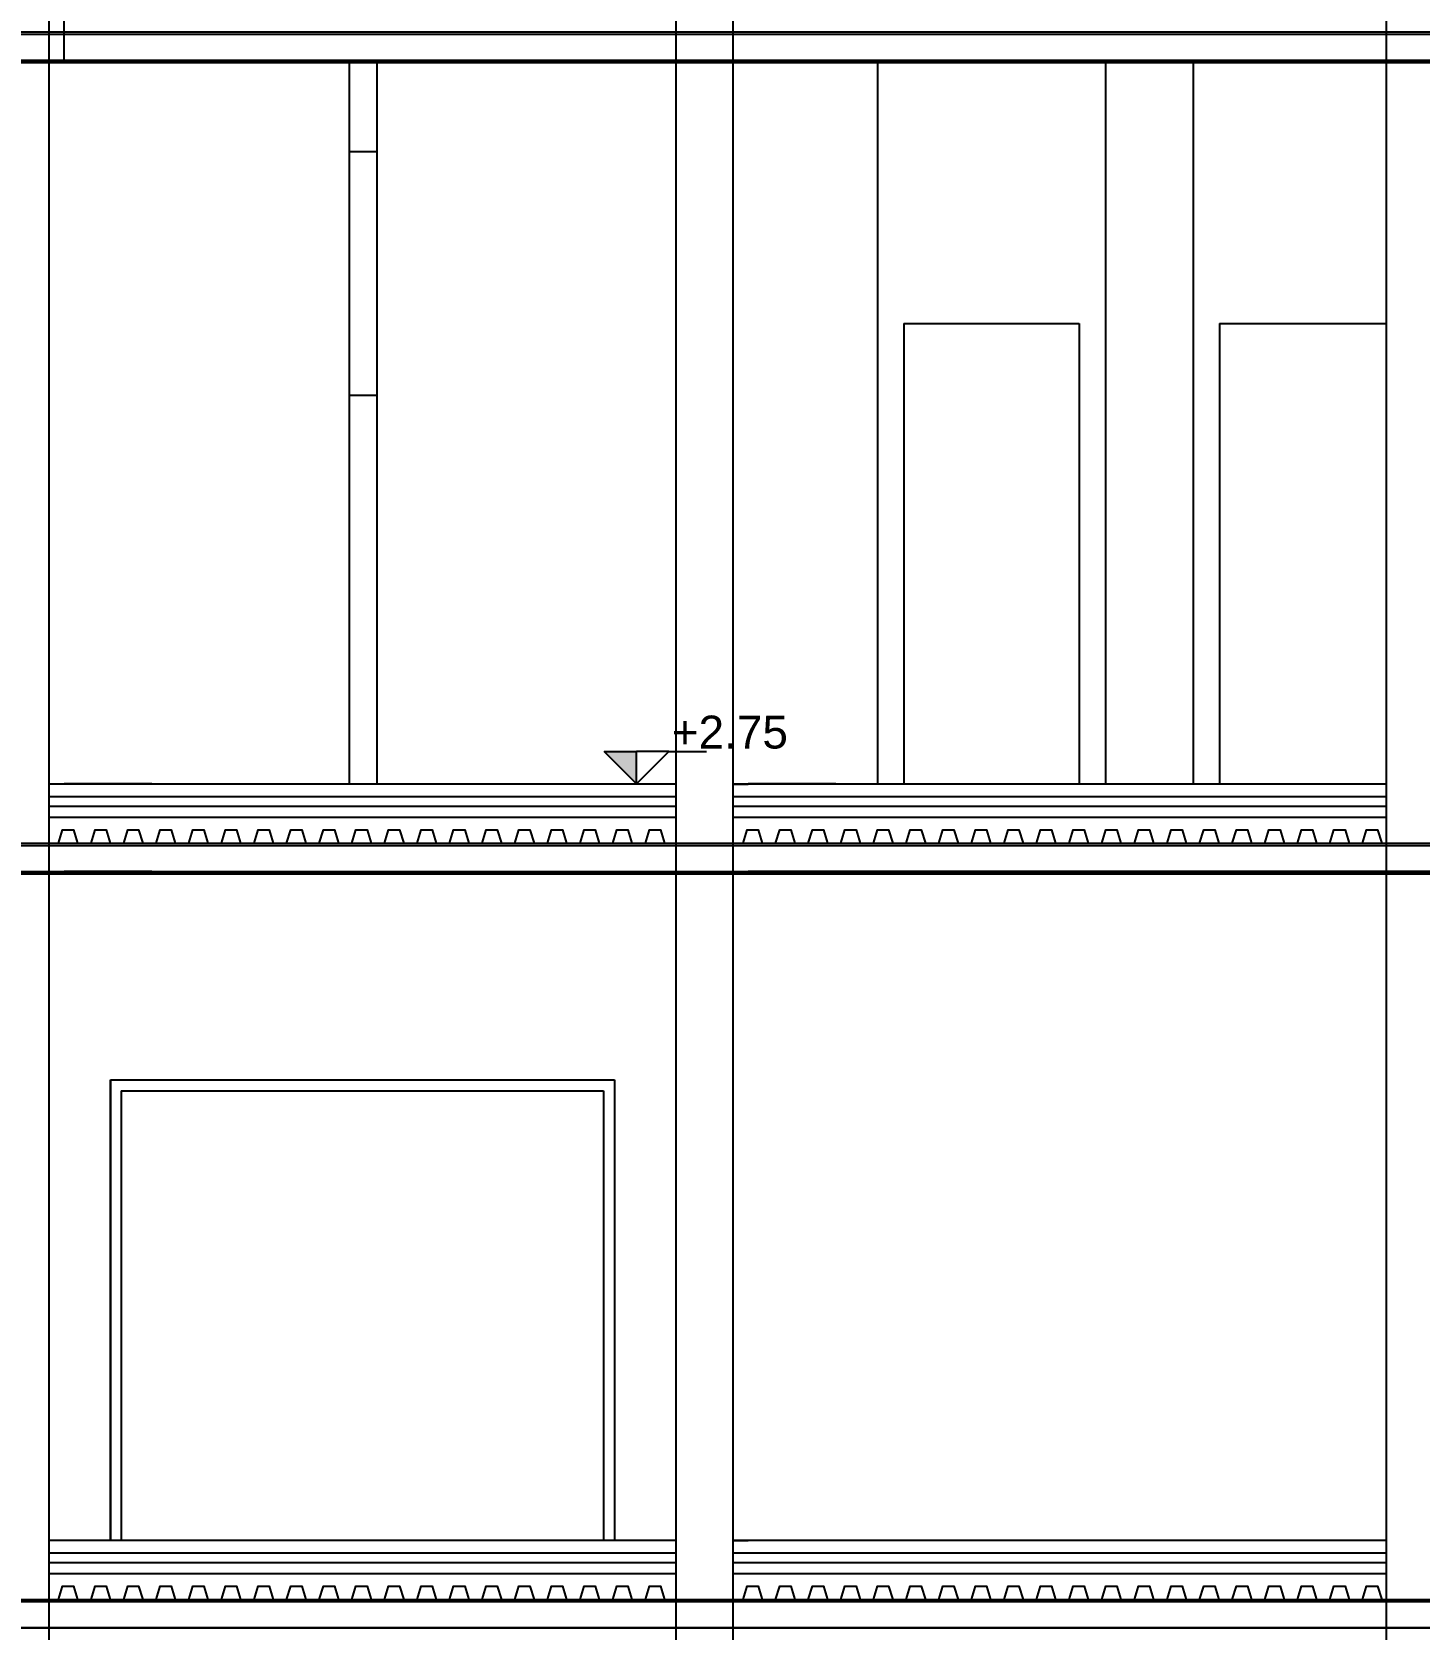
# Model space of a CAD drawing. Header units: millimetres. Extents: x 2459 to 3981, y 1231 to 4850.
# Drawn here: x 3822.6 to 3828.92, y 1240.46 to 1247.75 of the extents above; entities that cross this region are included whole.
import ezdxf

# ---------------------------------------------------------------- set-up
doc = ezdxf.new("R2010")
doc.units = ezdxf.units.MM
doc.styles.get("Standard").update_dxf_attribs({"font": 'arial.ttf'})

msp = doc.modelspace()

# ---------------------------------------------------------------- hatches: boundary and pattern name
at = {"ltscale": 0.01}
h = msp.add_hatch(color=256, dxfattribs=at)
h.dxf.hatch_style = 1
h.paths.add_polyline_path([(3825.354815, 1244.463816), (3825.207333, 1244.463816), (3825.354815, 1244.316334)])

# ---------------------------------------------------------------- linework, layer by layer
at = {"linetype": 'Continuous', "lineweight": -3, "ltscale": 0.01}
for p, q in [((3822.674815, 1255.615233), (3822.674815, 1239.61719)), ((3825.534815, 1255.615109), (3825.534815, 1239.61719)), ((3825.794815, 1255.615233), (3825.794815, 1239.61719)), ((3828.774815, 1255.615109), (3828.774815, 1239.61719)), ((3815.954815, 1247.735233), (3832.254815, 1247.735233)), ((3822.469815, 1247.745233), (3832.254815, 1247.745233)), ((3815.954815, 1247.605233), (3832.254815, 1247.605233)), ((3815.954815, 1244.034923), (3832.254815, 1244.034923)), ((3822.469815, 1244.044923), (3832.254815, 1244.044923)), ((3815.954815, 1243.904923), (3832.254815, 1243.904923)), ((3815.954815, 1240.585233), (3832.254815, 1240.585233)), ((3822.469815, 1240.595233), (3832.254815, 1240.595233))]:
    msp.add_line(p, q, dxfattribs=at)
at = {"ltscale": 0.01}
for p, q in [((3822.744815, 1247.615233), (3822.744815, 1247.885233)), ((3832.254815, 1247.615233), (3815.954815, 1247.615233)), ((3816.354815, 1247.615233), (3822.744815, 1247.615233)), ((3819.274815, 1247.615233), (3824.044815, 1247.615233)), ((3823.144815, 1247.615233), (3825.864815, 1247.615233)), ((3823.144815, 1247.615233), (3825.864815, 1247.615233)), ((3824.044815, 1247.615233), (3824.044815, 1244.317404)), ((3824.169815, 1247.615233), (3827.494815, 1247.615233)), ((3824.169815, 1247.615233), (3824.169815, 1244.317404)), ((3826.264815, 1247.615233), (3831.854815, 1247.615233)), ((3826.454815, 1247.615233), (3826.454815, 1244.315233)), ((3827.494815, 1247.615233), (3827.494815, 1244.315233)), ((3827.894815, 1247.615233), (3827.894815, 1244.315233)), ((3826.574815, 1246.415233), (3826.574815, 1244.315233)), ((3826.574815, 1246.415233), (3827.374815, 1246.415233)), ((3827.374815, 1246.415233), (3827.374815, 1244.315233)), ((3828.014815, 1246.415233), (3828.014815, 1244.315233)), ((3828.014815, 1246.415233), (3828.774815, 1246.415233)), ((3825.354815, 1244.316334), (3825.207333, 1244.463816)), ((3825.207333, 1244.463816), (3825.354815, 1244.463816)), ((3825.354815, 1244.316334), (3825.354815, 1244.463816)), ((3825.354815, 1244.316334), (3825.502298, 1244.463816)), ((3825.502298, 1244.463816), (3825.354815, 1244.463816)), ((3825.502298, 1244.463816), (3825.673609, 1244.463816)), ((3822.674815, 1244.316105), (3824.044815, 1244.317404)), ((3822.674815, 1244.314923), (3825.534815, 1244.314923)), ((3822.674815, 1244.314923), (3822.744815, 1244.314923)), ((3822.674815, 1244.314923), (3822.744815, 1244.314923)), ((3822.674815, 1244.314923), (3825.534815, 1244.314923)), ((3822.674815, 1244.314923), (3822.744815, 1244.314923)), ((3823.144815, 1244.314923), (3825.534815, 1244.31465)), ((3823.144815, 1244.314923), (3825.534815, 1244.31465)), ((3824.169815, 1244.317404), (3825.534815, 1244.316172)), ((3825.794815, 1244.315937), (3826.574815, 1244.315233)), ((3825.794815, 1244.314923), (3828.774815, 1244.314923)), ((3825.794815, 1244.314923), (3828.774815, 1244.314923)), ((3825.794815, 1244.31462), (3825.864815, 1244.314612)), ((3825.794815, 1244.31462), (3825.864815, 1244.314612)), ((3826.264815, 1244.315233), (3828.774815, 1244.315093)), ((3826.264815, 1244.314923), (3828.774815, 1244.314783)), ((3832.254815, 1243.914923), (3815.954815, 1243.914923)), ((3832.254815, 1243.914923), (3815.954815, 1243.914923)), ((3816.354815, 1243.914923), (3822.744815, 1243.914923)), ((3823.144815, 1243.914923), (3825.864815, 1243.914923)), ((3826.264815, 1243.915233), (3831.854815, 1243.915233)), ((3822.954815, 1242.965233), (3822.954815, 1240.865233)), ((3822.954815, 1240.865233), (3822.954815, 1242.965233)), ((3822.954815, 1242.965233), (3825.254815, 1242.965233)), ((3823.004815, 1242.915233), (3825.204815, 1242.915233)), ((3823.004815, 1242.915233), (3823.004815, 1240.865233)), ((3825.204815, 1242.915233), (3825.204815, 1240.865233)), ((3825.254815, 1242.965233), (3825.254815, 1240.865233)), ((3822.674815, 1240.865233), (3825.534815, 1240.865233)), ((3822.674815, 1240.865233), (3822.744815, 1240.865233)), ((3823.144815, 1240.865233), (3825.534815, 1240.86496)), ((3825.794815, 1240.865233), (3828.774815, 1240.865233)), ((3825.794815, 1240.864931), (3825.864815, 1240.864923)), ((3826.264815, 1240.865233), (3828.774815, 1240.865093)), ((3832.254815, 1240.465233), (3815.954815, 1240.465233))]:
    msp.add_line(p, q, dxfattribs=at)
for p, q in [((3816.354815, 1247.615233), (3832.254815, 1247.615233)), ((3816.354815, 1247.615233), (3832.254815, 1247.615233)), ((3823.144815, 1247.615233), (3822.744815, 1247.615233)), ((3823.144815, 1247.615233), (3822.744815, 1247.615233)), ((3826.264815, 1247.615233), (3825.864815, 1247.615233)), ((3826.264815, 1247.615233), (3825.864815, 1247.615233)), ((3832.254815, 1247.615233), (3826.264815, 1247.615233)), ((3823.144815, 1244.315233), (3822.744815, 1244.315233)), ((3822.744815, 1244.315233), (3823.144815, 1244.315233)), ((3822.744815, 1244.314923), (3825.534815, 1244.314923)), ((3822.744815, 1244.314923), (3825.534815, 1244.314923)), ((3825.794815, 1244.314923), (3826.264815, 1244.314923)), ((3825.794815, 1244.314923), (3826.264815, 1244.314923)), ((3826.264815, 1244.315233), (3825.864815, 1244.315233)), ((3825.864815, 1244.315233), (3826.264815, 1244.315233)), ((3826.264815, 1244.315233), (3828.774815, 1244.315233)), ((3826.264815, 1244.314923), (3828.774815, 1244.314923)), ((3822.674815, 1244.257108), (3823.047559, 1244.257108)), ((3823.047559, 1244.257108), (3824.386107, 1244.257108)), ((3824.386107, 1244.257108), (3825.534815, 1244.257108)), ((3825.794815, 1244.257108), (3827.063205, 1244.257108)), ((3827.063205, 1244.257108), (3828.401753, 1244.257108)), ((3828.401753, 1244.257108), (3828.774815, 1244.257108)), ((3822.674815, 1244.213064), (3823.047559, 1244.213064)), ((3822.674815, 1244.162915), (3823.047559, 1244.162915)), ((3823.047559, 1244.213064), (3824.386107, 1244.213064)), ((3823.047559, 1244.162915), (3824.386107, 1244.162915)), ((3824.386107, 1244.213064), (3825.534815, 1244.213064)), ((3824.386107, 1244.162915), (3825.534815, 1244.162915)), ((3825.794815, 1244.213064), (3827.063205, 1244.213064)), ((3825.794815, 1244.162915), (3827.063205, 1244.162915)), ((3827.063205, 1244.213064), (3828.401753, 1244.213064)), ((3827.063205, 1244.162915), (3828.401753, 1244.162915)), ((3828.401753, 1244.213064), (3828.774815, 1244.213064)), ((3828.401753, 1244.162915), (3828.774815, 1244.162915)), ((3816.354815, 1243.914923), (3832.254815, 1243.914923)), ((3816.354815, 1243.914923), (3832.254815, 1243.914923)), ((3823.144815, 1243.915233), (3822.744815, 1243.915233)), ((3823.144815, 1243.915233), (3822.744815, 1243.915233)), ((3826.264815, 1243.915233), (3825.864815, 1243.915233)), ((3826.264815, 1243.915233), (3825.864815, 1243.915233)), ((3832.254815, 1243.915233), (3826.264815, 1243.915233)), ((3832.254815, 1243.914923), (3826.264815, 1243.914923)), ((3822.744815, 1240.865233), (3825.534815, 1240.865233)), ((3825.794815, 1240.865233), (3826.264815, 1240.865233)), ((3826.264815, 1240.865233), (3828.774815, 1240.865233)), ((3822.674815, 1240.807418), (3823.047559, 1240.807418)), ((3823.047559, 1240.807418), (3824.386107, 1240.807418)), ((3824.386107, 1240.807418), (3825.534815, 1240.807418)), ((3825.794815, 1240.807418), (3827.063205, 1240.807418)), ((3827.063205, 1240.807418), (3828.401753, 1240.807418)), ((3828.401753, 1240.807418), (3828.774815, 1240.807418)), ((3822.674815, 1240.763375), (3823.047559, 1240.763375)), ((3823.047559, 1240.763375), (3824.386107, 1240.763375)), ((3824.386107, 1240.763375), (3825.534815, 1240.763375)), ((3825.794815, 1240.763375), (3827.063205, 1240.763375)), ((3827.063205, 1240.763375), (3828.401753, 1240.763375)), ((3828.401753, 1240.763375), (3828.774815, 1240.763375)), ((3822.674815, 1240.713225), (3823.047559, 1240.713225)), ((3823.047559, 1240.713225), (3824.386107, 1240.713225)), ((3824.386107, 1240.713225), (3825.534815, 1240.713225)), ((3825.794815, 1240.713225), (3827.063205, 1240.713225)), ((3827.063205, 1240.713225), (3828.401753, 1240.713225)), ((3828.401753, 1240.713225), (3828.774815, 1240.713225)), ((3816.354815, 1240.465233), (3832.254815, 1240.465233)), ((3832.254815, 1240.465233), (3826.264815, 1240.465233))]:
    msp.add_line(p, q)
at = {"linetype": 'Continuous'}
for p, q in [((3824.044815, 1247.200199), (3824.169815, 1247.200199)), ((3824.044815, 1246.088949), (3824.169815, 1246.088949))]:
    msp.add_line(p, q, dxfattribs=at)
for points in [[(3822.718211, 1244.045047), (3822.718211, 1244.045047), (3822.718211, 1244.045047), (3822.718211, 1244.045047), (3822.736798, 1244.105532), (3822.787138, 1244.105532), (3822.805725, 1244.045047), (3822.867059, 1244.045047), (3822.885646, 1244.105532), (3822.935986, 1244.105532), (3822.954573, 1244.045047), (3823.015906, 1244.045047), (3823.034493, 1244.105532), (3823.047559, 1244.105532)], [(3823.047559, 1244.105532), (3823.083753, 1244.105532), (3823.10234, 1244.045047), (3823.163673, 1244.045047), (3823.182261, 1244.105532), (3823.2326, 1244.105532), (3823.251188, 1244.045047), (3823.312521, 1244.045047), (3823.331108, 1244.105532), (3823.381448, 1244.105532), (3823.400035, 1244.045047), (3823.461369, 1244.045047), (3823.479956, 1244.105532), (3823.530296, 1244.105532), (3823.548883, 1244.045047), (3823.610216, 1244.045047), (3823.628804, 1244.105532), (3823.679143, 1244.105532), (3823.697731, 1244.045047), (3823.759064, 1244.045047), (3823.777651, 1244.105532), (3823.827991, 1244.105532), (3823.846578, 1244.045047), (3823.907912, 1244.045047), (3823.926499, 1244.105532), (3823.976839, 1244.105532), (3823.995426, 1244.045047), (3824.05676, 1244.045047)], [(3824.05676, 1244.045047), (3824.05676, 1244.045047), (3824.05676, 1244.045047), (3824.05676, 1244.045047), (3824.075347, 1244.105532), (3824.125687, 1244.105532), (3824.144274, 1244.045047), (3824.205607, 1244.045047), (3824.224194, 1244.105532), (3824.274534, 1244.105532), (3824.293121, 1244.045047), (3824.354455, 1244.045047), (3824.373042, 1244.105532), (3824.386107, 1244.105532)], [(3824.386107, 1244.105532), (3824.422301, 1244.105532), (3824.440889, 1244.045047), (3824.502222, 1244.045047), (3824.520809, 1244.105532), (3824.571149, 1244.105532), (3824.589736, 1244.045047), (3824.65107, 1244.045047), (3824.669657, 1244.105532), (3824.719997, 1244.105532), (3824.738584, 1244.045047), (3824.799917, 1244.045047), (3824.818505, 1244.105532), (3824.868844, 1244.105532), (3824.887432, 1244.045047), (3824.948765, 1244.045047), (3824.967352, 1244.105532), (3825.017692, 1244.105532), (3825.036279, 1244.045047), (3825.097613, 1244.045047), (3825.1162, 1244.105532), (3825.16654, 1244.105532), (3825.185127, 1244.045047), (3825.246461, 1244.045047), (3825.265048, 1244.105532), (3825.315388, 1244.105532), (3825.333975, 1244.045047), (3825.395308, 1244.045047)], [(3825.395308, 1244.045047), (3825.395308, 1244.045047), (3825.395308, 1244.045047), (3825.395308, 1244.045047), (3825.413895, 1244.105532), (3825.464235, 1244.105532), (3825.482822, 1244.045047), (3825.544156, 1244.045047)], [(3825.779437, 1244.045047), (3825.840771, 1244.045047), (3825.859358, 1244.105532), (3825.909698, 1244.105532), (3825.928285, 1244.045047), (3825.989618, 1244.045047), (3826.008206, 1244.105532), (3826.058545, 1244.105532), (3826.077133, 1244.045047), (3826.138466, 1244.045047), (3826.157053, 1244.105532), (3826.207393, 1244.105532), (3826.22598, 1244.045047), (3826.287314, 1244.045047), (3826.305901, 1244.105532), (3826.356241, 1244.105532), (3826.374828, 1244.045047), (3826.436161, 1244.045047), (3826.454749, 1244.105532), (3826.505089, 1244.105532), (3826.523676, 1244.045047), (3826.585009, 1244.045047), (3826.603596, 1244.105532), (3826.653936, 1244.105532), (3826.672523, 1244.045047), (3826.733857, 1244.045047)], [(3826.733857, 1244.045047), (3826.733857, 1244.045047), (3826.733857, 1244.045047), (3826.733857, 1244.045047), (3826.752444, 1244.105532), (3826.802784, 1244.105532), (3826.821371, 1244.045047), (3826.882705, 1244.045047), (3826.901292, 1244.105532), (3826.951632, 1244.105532), (3826.970219, 1244.045047), (3827.031552, 1244.045047), (3827.050139, 1244.105532), (3827.063205, 1244.105532)], [(3827.063205, 1244.105532), (3827.099399, 1244.105532), (3827.117986, 1244.045047), (3827.179319, 1244.045047), (3827.197907, 1244.105532), (3827.248246, 1244.105532), (3827.266834, 1244.045047), (3827.328167, 1244.045047), (3827.346754, 1244.105532), (3827.397094, 1244.105532), (3827.415681, 1244.045047), (3827.477015, 1244.045047), (3827.495602, 1244.105532), (3827.545942, 1244.105532), (3827.564529, 1244.045047), (3827.625862, 1244.045047), (3827.64445, 1244.105532), (3827.694789, 1244.105532), (3827.713377, 1244.045047), (3827.77471, 1244.045047), (3827.793297, 1244.105532), (3827.843637, 1244.105532), (3827.862224, 1244.045047), (3827.923558, 1244.045047), (3827.942145, 1244.105532), (3827.992485, 1244.105532), (3828.011072, 1244.045047), (3828.072406, 1244.045047)], [(3828.072406, 1244.045047), (3828.072406, 1244.045047), (3828.072406, 1244.045047), (3828.072406, 1244.045047), (3828.090993, 1244.105532), (3828.141333, 1244.105532), (3828.15992, 1244.045047), (3828.221253, 1244.045047), (3828.23984, 1244.105532), (3828.29018, 1244.105532), (3828.308767, 1244.045047), (3828.370101, 1244.045047), (3828.388688, 1244.105532), (3828.401753, 1244.105532)], [(3828.401753, 1244.105532), (3828.437947, 1244.105532), (3828.456535, 1244.045047), (3828.517868, 1244.045047), (3828.536455, 1244.105532), (3828.586795, 1244.105532), (3828.605382, 1244.045047), (3828.666716, 1244.045047), (3828.685303, 1244.105532), (3828.735643, 1244.105532), (3828.75423, 1244.045047), (3828.815563, 1244.045047)], [(3822.656877, 1244.045047), (3822.718211, 1244.045047)], [(3822.718211, 1240.595357), (3822.718211, 1240.595357), (3822.718211, 1240.595357), (3822.718211, 1240.595357), (3822.736798, 1240.655843), (3822.787138, 1240.655843), (3822.805725, 1240.595357), (3822.867059, 1240.595357), (3822.885646, 1240.655843), (3822.935986, 1240.655843), (3822.954573, 1240.595357), (3823.015906, 1240.595357), (3823.034493, 1240.655843), (3823.047559, 1240.655843)], [(3823.047559, 1240.655843), (3823.083753, 1240.655843), (3823.10234, 1240.595357), (3823.163673, 1240.595357), (3823.182261, 1240.655843), (3823.2326, 1240.655843), (3823.251188, 1240.595357), (3823.312521, 1240.595357), (3823.331108, 1240.655843), (3823.381448, 1240.655843), (3823.400035, 1240.595357), (3823.461369, 1240.595357), (3823.479956, 1240.655843), (3823.530296, 1240.655843), (3823.548883, 1240.595357), (3823.610216, 1240.595357), (3823.628804, 1240.655843), (3823.679143, 1240.655843), (3823.697731, 1240.595357), (3823.759064, 1240.595357), (3823.777651, 1240.655843), (3823.827991, 1240.655843), (3823.846578, 1240.595357), (3823.907912, 1240.595357), (3823.926499, 1240.655843), (3823.976839, 1240.655843), (3823.995426, 1240.595357), (3824.05676, 1240.595357)], [(3824.05676, 1240.595357), (3824.05676, 1240.595357), (3824.05676, 1240.595357), (3824.05676, 1240.595357), (3824.075347, 1240.655843), (3824.125687, 1240.655843), (3824.144274, 1240.595357), (3824.205607, 1240.595357), (3824.224194, 1240.655843), (3824.274534, 1240.655843), (3824.293121, 1240.595357), (3824.354455, 1240.595357), (3824.373042, 1240.655843), (3824.386107, 1240.655843)], [(3824.386107, 1240.655843), (3824.422301, 1240.655843), (3824.440889, 1240.595357), (3824.502222, 1240.595357), (3824.520809, 1240.655843), (3824.571149, 1240.655843), (3824.589736, 1240.595357), (3824.65107, 1240.595357), (3824.669657, 1240.655843), (3824.719997, 1240.655843), (3824.738584, 1240.595357), (3824.799917, 1240.595357), (3824.818505, 1240.655843), (3824.868844, 1240.655843), (3824.887432, 1240.595357), (3824.948765, 1240.595357), (3824.967352, 1240.655843), (3825.017692, 1240.655843), (3825.036279, 1240.595357), (3825.097613, 1240.595357), (3825.1162, 1240.655843), (3825.16654, 1240.655843), (3825.185127, 1240.595357), (3825.246461, 1240.595357), (3825.265048, 1240.655843), (3825.315388, 1240.655843), (3825.333975, 1240.595357), (3825.395308, 1240.595357)], [(3825.395308, 1240.595357), (3825.395308, 1240.595357), (3825.395308, 1240.595357), (3825.395308, 1240.595357), (3825.413895, 1240.655843), (3825.464235, 1240.655843), (3825.482822, 1240.595357), (3825.544156, 1240.595357)], [(3825.779437, 1240.595357), (3825.840771, 1240.595357), (3825.859358, 1240.655843), (3825.909698, 1240.655843), (3825.928285, 1240.595357), (3825.989618, 1240.595357), (3826.008206, 1240.655843), (3826.058545, 1240.655843), (3826.077133, 1240.595357), (3826.138466, 1240.595357), (3826.157053, 1240.655843), (3826.207393, 1240.655843), (3826.22598, 1240.595357), (3826.287314, 1240.595357), (3826.305901, 1240.655843), (3826.356241, 1240.655843), (3826.374828, 1240.595357), (3826.436161, 1240.595357), (3826.454749, 1240.655843), (3826.505089, 1240.655843), (3826.523676, 1240.595357), (3826.585009, 1240.595357), (3826.603596, 1240.655843), (3826.653936, 1240.655843), (3826.672523, 1240.595357), (3826.733857, 1240.595357)], [(3826.733857, 1240.595357), (3826.733857, 1240.595357), (3826.733857, 1240.595357), (3826.733857, 1240.595357), (3826.752444, 1240.655843), (3826.802784, 1240.655843), (3826.821371, 1240.595357), (3826.882705, 1240.595357), (3826.901292, 1240.655843), (3826.951632, 1240.655843), (3826.970219, 1240.595357), (3827.031552, 1240.595357), (3827.050139, 1240.655843), (3827.063205, 1240.655843)], [(3827.063205, 1240.655843), (3827.099399, 1240.655843), (3827.117986, 1240.595357), (3827.179319, 1240.595357), (3827.197907, 1240.655843), (3827.248246, 1240.655843), (3827.266834, 1240.595357), (3827.328167, 1240.595357), (3827.346754, 1240.655843), (3827.397094, 1240.655843), (3827.415681, 1240.595357), (3827.477015, 1240.595357), (3827.495602, 1240.655843), (3827.545942, 1240.655843), (3827.564529, 1240.595357), (3827.625862, 1240.595357), (3827.64445, 1240.655843), (3827.694789, 1240.655843), (3827.713377, 1240.595357), (3827.77471, 1240.595357), (3827.793297, 1240.655843), (3827.843637, 1240.655843), (3827.862224, 1240.595357), (3827.923558, 1240.595357), (3827.942145, 1240.655843), (3827.992485, 1240.655843), (3828.011072, 1240.595357), (3828.072406, 1240.595357)], [(3828.072406, 1240.595357), (3828.072406, 1240.595357), (3828.072406, 1240.595357), (3828.072406, 1240.595357), (3828.090993, 1240.655843), (3828.141333, 1240.655843), (3828.15992, 1240.595357), (3828.221253, 1240.595357), (3828.23984, 1240.655843), (3828.29018, 1240.655843), (3828.308767, 1240.595357), (3828.370101, 1240.595357), (3828.388688, 1240.655843), (3828.401753, 1240.655843)], [(3828.401753, 1240.655843), (3828.437947, 1240.655843), (3828.456535, 1240.595357), (3828.517868, 1240.595357), (3828.536455, 1240.655843), (3828.586795, 1240.655843), (3828.605382, 1240.595357), (3828.666716, 1240.595357), (3828.685303, 1240.655843), (3828.735643, 1240.655843), (3828.75423, 1240.595357), (3828.815563, 1240.595357)], [(3822.656877, 1240.595357), (3822.718211, 1240.595357)]]:
    msp.add_lwpolyline(points)

# ---------------------------------------------------------------- texts
at = {"linetype": 'Continuous', "lineweight": -3}
msp.add_text('+2.75', height=0.15, dxfattribs=at).set_placement((3825.515516, 1244.476677, -1))

doc.saveas('drawing.dxf')
